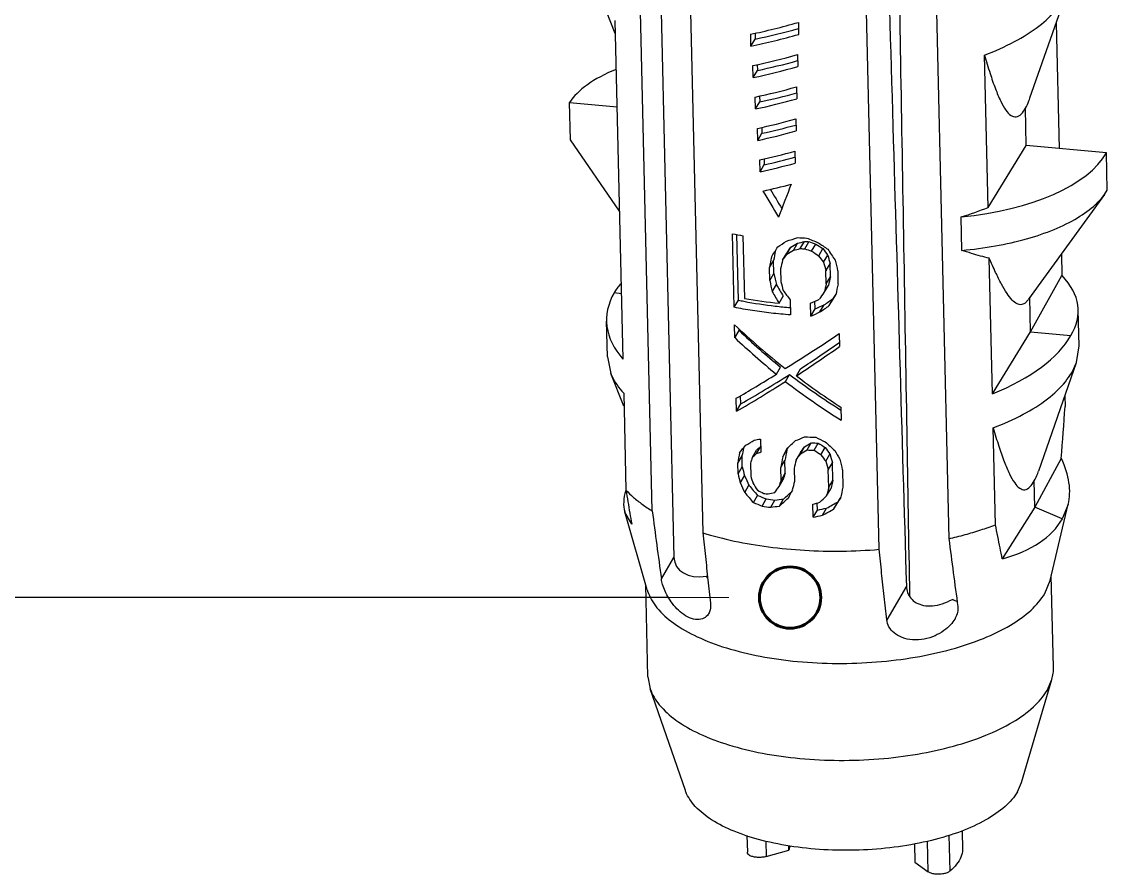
# Model space of a CAD drawing. Header units: millimetres. Extents: x 15 to 334, y 2 to 223.
# Drawn here: x 41.42 to 54.69, y 16.15 to 26.56 of the extents above; entities that cross this region are included whole.
import ezdxf

# ---------------------------------------------------------------- set-up
doc = ezdxf.new("R2010")
doc.units = ezdxf.units.MM
for name, color, linetype in [('02___PRT_ALL_AXES', 179, 'Continuous'), ('FROM', 179, 'Continuous'), ('SLD-0', 179, 'Continuous')]:
    doc.layers.add(name, color=color, linetype=linetype)

msp = doc.modelspace()

# ---------------------------------------------------------------- linework, layer by layer
at = {"layer": '02___PRT_ALL_AXES', "color": 179, "linetype": 'Continuous'}
for p, q in [((49.006, 36.666), (49.396, 20.019)), ((49.131, 20.586), (48.887, 31.017)), ((49.504, 30.749), (49.749, 20.319)), ((52.511, 30.677), (52.755, 20.247)), ((51.903, 20.117), (51.659, 30.547)), ((53.748, 25.633), (54.209, 26.955)), ((48.679, 26.421), (48.518, 26.821)), ((48.675, 26.58), (48.772, 22.441)), ((50.917, 26.555), (50.92, 26.409)), ((54.067, 26.547), (54.103, 25.015)), ((50.337, 26.266), (50.334, 26.411)), ((50.387, 26.423), (50.388, 26.352)), ((50.337, 26.266), (50.388, 26.352)), ((50.906, 26.161), (50.909, 26.016)), ((53.236, 24.295), (53.193, 26.156)), ((50.365, 25.882), (50.362, 26.027)), ((50.415, 26.039), (50.416, 25.968)), ((50.365, 25.882), (50.416, 25.968)), ((50.895, 25.768), (50.898, 25.623)), ((50.393, 25.498), (50.39, 25.643)), ((50.442, 25.655), (50.444, 25.585)), ((48.12, 25.576), (48.7, 25.522)), ((48.131, 25.12), (48.12, 25.576)), ((50.393, 25.498), (50.444, 25.585)), ((53.703, 25.053), (53.692, 25.508)), ((50.884, 25.375), (50.888, 25.229)), ((50.421, 25.114), (50.418, 25.26)), ((50.471, 25.271), (50.472, 25.201)), ((48.73, 24.247), (48.131, 25.12)), ((50.421, 25.114), (50.472, 25.201)), ((50.874, 24.981), (50.877, 24.836)), ((53.236, 24.295), (53.703, 25.053)), ((54.682, 24.961), (53.703, 25.053)), ((54.693, 24.505), (54.682, 24.961)), ((50.449, 24.731), (50.446, 24.876)), ((50.449, 24.731), (50.5, 24.817)), ((50.499, 24.888), (50.5, 24.817)), ((54.659, 24.453), (53.731, 23.173)), ((54.659, 24.453), (54.693, 24.505)), ((52.915, 23.77), (52.906, 24.179)), ((50.131, 23.074), (50.11, 23.972)), ((50.183, 23.162), (50.165, 23.962)), ((50.239, 23.948), (50.257, 23.182)), ((50.776, 23.723), (50.826, 23.81)), ((50.857, 23.77), (50.907, 23.857)), ((50.939, 23.792), (50.99, 23.878)), ((50.994, 23.789), (51.045, 23.876)), ((51.079, 23.76), (51.13, 23.847)), ((51.165, 23.705), (51.216, 23.792)), ((50.563, 23.559), (50.614, 23.646)), ((50.618, 23.487), (50.614, 23.646)), ((50.723, 23.649), (50.774, 23.735)), ((51.223, 23.625), (51.275, 23.712)), ((53.29, 22.017), (53.251, 23.673)), ((54.133, 23.728), (54.139, 23.461)), ((50.567, 23.401), (50.563, 23.559)), ((50.698, 23.545), (50.702, 23.387)), ((51.254, 23.519), (51.306, 23.607)), ((51.258, 23.36), (51.254, 23.519)), ((51.31, 23.448), (51.306, 23.607)), ((51.398, 23.519), (51.401, 23.361)), ((50.567, 23.401), (50.618, 23.487)), ((51.258, 23.36), (51.31, 23.448)), ((53.756, 22.775), (54.139, 23.461)), ((48.663, 23.253), (48.753, 23.244)), ((50.597, 23.265), (50.648, 23.352)), ((51.232, 23.254), (51.284, 23.342)), ((50.131, 23.074), (50.183, 23.162)), ((50.681, 23.125), (50.732, 23.211)), ((50.816, 23.166), (50.82, 22.981)), ((51.069, 22.967), (51.066, 23.126)), ((51.121, 23.054), (51.118, 23.149)), ((51.181, 23.017), (51.232, 23.105)), ((51.293, 23.096), (51.345, 23.184)), ((53.756, 22.775), (53.746, 23.197)), ((51.069, 22.967), (51.121, 23.054)), ((54.349, 22.603), (54.338, 23.041)), ((48.582, 22.468), (48.572, 22.906)), ((50.14, 22.703), (50.136, 22.862)), ((50.14, 22.703), (50.192, 22.792)), ((50.192, 22.792), (50.192, 22.811)), ((51.416, 22.753), (51.419, 22.594)), ((53.29, 22.017), (53.756, 22.775)), ((53.756, 22.775), (54.246, 22.729)), ((54.316, 22.4), (54.349, 22.603)), ((48.582, 22.468), (48.624, 22.267)), ((50.648, 22.258), (50.698, 22.344)), ((50.892, 22.237), (50.943, 22.323)), ((53.855, 21.078), (54.316, 22.4)), ((48.785, 21.866), (48.624, 22.267)), ((50.758, 22.168), (50.808, 22.254)), ((48.782, 22.025), (48.809, 20.841)), ((50.161, 21.805), (50.157, 21.963)), ((50.213, 21.893), (50.211, 21.994)), ((54.174, 21.992), (54.177, 21.861)), ((50.161, 21.805), (50.213, 21.893)), ((51.437, 21.854), (51.44, 21.695)), ((53.327, 20.417), (53.299, 21.602)), ((50.405, 21.288), (50.457, 21.375)), ((50.454, 21.465), (50.457, 21.306)), ((50.942, 21.284), (50.993, 21.37)), ((51.024, 21.332), (51.075, 21.419)), ((51.108, 21.328), (51.159, 21.415)), ((50.176, 21.17), (50.228, 21.259)), ((50.231, 21.126), (50.228, 21.259)), ((50.354, 21.243), (50.406, 21.33)), ((50.725, 21.248), (50.776, 21.334)), ((50.889, 21.208), (50.94, 21.294)), ((51.193, 21.273), (51.245, 21.361)), ((51.252, 21.193), (51.303, 21.28)), ((50.179, 21.038), (50.176, 21.17)), ((50.179, 21.038), (50.231, 21.126)), ((50.33, 21.168), (50.334, 21.01)), ((50.701, 21.118), (50.752, 21.205)), ((50.705, 20.96), (50.701, 21.118)), ((50.756, 21.046), (50.752, 21.205)), ((50.864, 21.104), (50.868, 20.945)), ((51.283, 21.087), (51.334, 21.175)), ((51.339, 20.963), (51.334, 21.175)), ((54.131, 21.227), (53.806, 20.634)), ((50.207, 20.927), (50.259, 21.015)), ((50.68, 20.883), (50.73, 20.97)), ((50.705, 20.96), (50.756, 21.046)), ((51.288, 20.875), (51.283, 21.087)), ((51.455, 21.087), (51.46, 20.876)), ((50.261, 20.812), (50.313, 20.9)), ((51.262, 20.77), (51.313, 20.858)), ((51.288, 20.875), (51.339, 20.963)), ((53.806, 20.634), (53.799, 20.953)), ((50.367, 20.688), (50.419, 20.775)), ((50.473, 20.645), (50.524, 20.732)), ((50.579, 20.631), (50.63, 20.718)), ((50.685, 20.645), (50.736, 20.732)), ((49.07, 19.622), (48.795, 20.574)), ((48.88, 20.426), (48.795, 20.573)), ((51.099, 20.51), (51.095, 20.669)), ((51.099, 20.51), (51.15, 20.597)), ((51.15, 20.597), (51.148, 20.683)), ((51.211, 20.533), (51.262, 20.62)), ((51.351, 20.611), (51.403, 20.699)), ((53.806, 20.634), (53.41, 20.001)), ((54.143, 20.49), (53.806, 20.634)), ((53.995, 19.738), (54.216, 20.667)), ((54.216, 20.665), (54.143, 20.49)), ((49.242, 19.756), (49.396, 20.019)), ((54.036, 18.676), (54.009, 19.799)), ((49.078, 18.56), (49.052, 19.683)), ((52.237, 19.665), (51.997, 19.257)), ((52.28, 19.54), (52.278, 19.666)), ((53.929, 19.578), (53.995, 19.738)), ((49.078, 18.56), (49.106, 18.412)), ((53.644, 17.267), (54.016, 18.527)), ((53.957, 18.393), (54.016, 18.527)), ((49.536, 17.17), (49.106, 18.412)), ((53.595, 17.155), (53.644, 17.267)), ((50.288, 16.621), (50.293, 16.415)), ((52.758, 16.626), (52.769, 16.185)), ((52.918, 16.677), (52.923, 16.447)), ((50.517, 16.552), (50.522, 16.363)), ((50.801, 16.44), (50.799, 16.496)), ((52.335, 16.52), (52.34, 16.295)), ((52.504, 16.177), (52.495, 16.551)), ((50.522, 16.363), (50.801, 16.44)), ((52.923, 16.449), (52.923, 16.447)), ((52.34, 16.295), (52.504, 16.177))]:
    msp.add_line(p, q, dxfattribs=at)
for centre, radius, start, end in [((51.123, 29.046), 5.173, 258.7175, 260.1686), ((51.273, 30.337), 6.422, 266.7428, 267.7359), ((51.276, 30.197), 6.414, 266.9904, 267.4876), ((51.286, 29.853), 5.982, 267.1652, 267.6992), ((51.133, 27.715), 4.651, 258.218, 259.0669), ((51.214, 28.156), 5.1, 259.1129, 263.4744), ((51.232, 28.846), 5.748, 260.2337, 264.4982), ((51.278, 28.671), 5.619, 263.4217, 265.3012), ((-10.727, 26.197), 65.048, 355.61814, 356.17863), ((51.332, 27.942), 6.459, 266.9927, 268.2314), ((51.345, 27.427), 6.015, 267.4325, 268.2323), ((51.335, 27.773), 6.449, 267.2393, 267.9836), ((51.281, 26.465), 5.719, 262.103, 262.6387), ((51.293, 25.948), 5.272, 261.6138, 262.7745), ((133.208, 31.352), 84.763, 187.29643, 187.8627), ((51.283, 26.29), 5.703, 261.8333, 262.9077), ((131.773, 30.339), 79.659, 187.27832, 187.88087), ((50.133, 19.981), 0.392, 209.4404, 213.3673)]:
    msp.add_arc(centre, radius, start, end, dxfattribs=at)
for centre, major_axis, ratio, start_param, end_param in [((51.344, 27.705), (2.842, 1.086), 0.314332, 4.232048, 4.442965), ((51.348, 27.559), (2.842, 1.086), 0.314332, 4.232048, 4.442965), ((51.348, 27.559), (2.642, 1.01), 0.314332, 4.224056, 4.430815), ((51.353, 27.317), (2.842, 1.086), 0.314332, 4.239102, 4.435911), ((51.357, 27.172), (2.842, 1.086), 0.314332, 4.239102, 4.435911), ((51.357, 27.172), (2.642, 1.01), 0.314332, 4.231648, 4.423218), ((50.079, 25.392), (2.023, 0.032), 0.412294, 2.321697, 2.881035), ((51.362, 26.929), (2.842, 1.086), 0.314332, 4.246151, 4.428862), ((51.366, 26.784), (2.842, 1.086), 0.314332, 4.246151, 4.428862), ((51.366, 26.784), (2.642, 1.01), 0.314332, 4.239235, 4.415626), ((51.371, 26.542), (2.842, 1.086), 0.314332, 4.253196, 4.421817), ((51.375, 26.396), (2.842, 1.086), 0.314332, 4.253196, 4.421817), ((51.375, 26.396), (2.642, 1.01), 0.314332, 4.246816, 4.408038), ((51.381, 26.154), (2.842, 1.086), 0.314332, 4.260237, 4.414776), ((52.567, 25.159), (2.184, 0.068), 0.457817, 4.85361, 6.016017), ((51.384, 26.008), (2.842, 1.086), 0.314332, 4.260237, 4.414776), ((51.384, 26.008), (2.642, 1.01), 0.314332, 4.254392, 4.400453), ((51.39, 25.766), (2.842, 1.086), 0.314332, 4.271098, 4.395895), ((51.398, 25.405), (2.713, 6.98), 0.031078, 1.701443, 1.759832), ((51.398, 25.405), (-2.782, 4.876), 0.222126, 1.631009, 1.697417), ((51.398, 25.405), (-2.587, 4.533), 0.222126, 1.640678, 1.693362), ((51.401, 25.268), (2.883, 0.09), 0.457817, 5.247104, 5.387969), ((51.406, 25.084), (2.836, 1.226), 0.293301, 4.362715, 4.411323), ((51.4, 25.302), (2.849, -1.29), 0.453835, 4.783603, 4.832643), ((51.406, 25.07), (2.781, 4.451), 0.007496, 4.401542, 4.430665), ((51.398, 25.395), (2.354, 12.473), 0.035521, 1.708399, 1.718225), ((51.406, 25.053), (2.815, 2.112), 0.168263, 4.322471, 4.361297), ((51.412, 24.829), (2.594, 3.734), 0.022906, 4.431054, 4.451936), ((51.41, 24.902), (2.818, 1.904), 0.194899, 4.35642, 4.385568), ((51.41, 24.902), (2.62, 1.77), 0.194899, 4.358844, 4.390198), ((51.409, 24.957), (2.843, 1.049), 0.319715, 4.400905, 4.430105), ((51.409, 24.957), (2.644, 0.976), 0.319715, 4.405534, 4.436953), ((51.404, 25.139), (2.862, -1.066), 0.461156, 4.740809, 4.770153), ((51.404, 25.139), (2.661, -0.991), 0.461156, 4.749146, 4.780743), ((51.401, 25.265), (2.795, -2.135), 0.402851, 4.900408, 4.929873), ((51.401, 25.265), (2.599, -1.985), 0.402851, 4.910998, 4.942748), ((51.397, 25.462), (2.783, -2.383), 0.383947, 4.94944, 4.988963), ((51.392, 25.646), (-2.578, 4.154), 0.241974, 1.87882, 1.900087), ((51.385, 25.978), (-2.783, 4.918), 0.220189, 1.905655, 1.935512), ((51.398, 25.395), (2.532, 13.414), 0.035521, 1.705071, 1.714784), ((51.414, 24.742), (2.606, 10.704), 0.037664, 1.682315, 1.69202), ((51.412, 24.829), (2.789, 4.016), 0.022906, 4.430096, 4.449512), ((51.392, 25.646), (-2.773, 4.468), 0.241974, 1.865946, 1.88567), ((51.363, 26.922), (-2.973, 11.222), 0.087632, 1.845771, 1.855661), ((51.363, 26.922), (-2.764, 10.434), 0.087632, 1.860189, 1.870857), ((51.334, 28.12), (-3.049, 13.934), 0.068111, 1.882336, 1.892335), ((51.455, 22.991), (2.884, 0.046), 0.412294, 2.788056, 2.881035), ((51.431, 23.996), (-3.049, 13.934), 0.068111, 1.598627, 1.60834), ((51.431, 23.996), (-2.835, 12.956), 0.068111, 1.595186, 1.605634), ((51.416, 24.649), (-2.973, 11.222), 0.087632, 1.66026, 1.669965), ((51.467, 22.469), (2.606, 10.704), 0.037664, 1.496619, 1.506509), ((51.467, 22.469), (2.423, 9.953), 0.037664, 1.481423, 1.492091), ((51.495, 21.271), (2.532, 13.414), 0.035521, 1.421076, 1.431075), ((51.455, 22.991), (2.884, 0.046), 0.412294, 6.022628, 6.650677), ((51.455, 22.991), (2.883, 0.09), 0.457817, 2.874425, 3.502474), ((51.423, 24.321), (-2.783, 4.918), 0.220189, 1.661516, 1.690639), ((51.423, 24.321), (-2.588, 4.573), 0.220189, 1.65881, 1.690132), ((51.418, 24.557), (-2.765, 4.016), 0.26711, 1.707272, 1.7364), ((51.437, 23.745), (2.789, 4.016), 0.022906, 4.586178, 4.605902), ((51.445, 23.413), (2.781, 4.451), 0.007496, 4.645681, 4.675538), ((51.445, 23.413), (2.585, 4.139), 0.007496, 4.66166, 4.674227), ((51.426, 24.202), (2.828, 1.484), 0.254506, 4.452883, 4.492142), ((51.43, 24.044), (2.629, 1.38), 0.254506, 4.462719, 4.505016), ((51.433, 23.929), (2.815, 2.112), 0.168263, 4.497963, 4.537486), ((51.433, 23.929), (2.617, 1.963), 0.168263, 4.510838, 4.553466), ((51.43, 24.044), (2.828, 1.484), 0.254506, 4.452883, 4.492142), ((51.441, 23.584), (2.785, -2.351), 0.386426, 4.566248, 4.791053), ((51.444, 23.427), (2.785, -2.344), 0.386947, 4.565754, 4.751735), ((51.444, 23.427), (2.59, -2.18), 0.386947, 4.549472, 4.749762), ((51.442, 23.534), (2.816, 2.008), 0.181296, 4.33915, 4.574612), ((51.455, 22.991), (2.883, 0.09), 0.457817, 5.387969, 6.016017), ((51.446, 23.357), (2.815, 2.079), 0.172316, 4.389524, 4.576422), ((51.446, 23.357), (2.618, 1.933), 0.172316, 4.394154, 4.575205), ((51.442, 23.532), (2.815, 2.079), 0.172316, 4.116156, 4.302137), ((51.446, 23.375), (2.815, 2.084), 0.171607, 4.116312, 4.341117), ((51.446, 23.375), (2.618, 1.938), 0.171607, 4.10003, 4.342075), ((51.444, 23.425), (2.789, -2.26), 0.393437, 4.78413, 5.019592), ((51.444, 23.425), (2.593, -2.101), 0.393437, 4.785088, 5.018358), ((51.44, 23.602), (2.785, -2.344), 0.386947, 4.839122, 5.02602), ((51.45, 23.178), (2.797, 3.585), 0.042994, 4.194106, 4.223741), ((51.457, 22.905), (2.815, 2.112), 0.168263, 4.156629, 4.19591), ((51.46, 22.754), (2.843, 1.049), 0.319715, 4.20637, 4.235692), ((51.459, 22.81), (2.611, 2.545), 0.102218, 4.200041, 4.221133), ((51.465, 22.546), (2.808, 2.737), 0.102218, 4.366692, 4.405535), ((51.463, 22.616), (2.828, 1.484), 0.254506, 4.374903, 4.413824), ((51.472, 22.238), (2.594, 3.734), 0.022906, 4.472833, 4.493754), ((51.468, 22.399), (2.62, 1.77), 0.1949, 4.400662, 4.432109), ((51.456, 22.928), (2.827, -1.617), 0.437702, 4.846323, 4.885642), ((51.459, 22.815), (2.599, -1.985), 0.402852, 4.90045, 4.932145), ((51.45, 23.17), (-2.764, 3.098), 0.328789, 1.854564, 1.894164), ((51.403, 25.184), (2.532, 13.414), 0.035521, 1.871425, 1.881342), ((51.403, 25.184), (2.354, 12.473), 0.035521, 1.889591, 1.897625), ((51.441, 23.587), (2.684, 8.004), 0.03541, 1.879856, 1.889668), ((51.459, 22.81), (2.808, 2.737), 0.102218, 4.210922, 4.230507), ((51.463, 22.643), (2.828, 1.484), 0.254506, 4.199875, 4.219411), ((51.465, 22.566), (2.532, 13.414), 0.035521, 1.675948, 1.685654), ((51.466, 22.512), (2.759, 5.33), 0.013218, 1.797589, 1.817), ((51.465, 22.566), (2.354, 12.473), 0.035521, 1.676455, 1.686894), ((51.466, 22.512), (2.566, 4.956), 0.013218, 1.812229, 1.817507), ((51.472, 22.238), (2.789, 4.016), 0.022906, 4.468939, 4.488386), ((51.468, 22.399), (2.818, 1.904), 0.1949, 4.395294, 4.424518), ((51.459, 22.815), (2.795, -2.135), 0.402852, 4.890614, 4.920036), ((51.45, 23.174), (-2.773, 4.468), 0.241974, 1.856109, 1.875799), ((51.45, 23.174), (-2.578, 4.154), 0.241974, 1.868218, 1.889443), ((51.422, 24.384), (-2.764, 10.434), 0.087632, 1.849544, 1.860189), ((51.437, 23.76), (-2.808, 5.817), 0.184887, 1.91198, 1.931907), ((51.527, 19.89), (-2.764, 10.434), 0.087632, 1.428878, 1.439581), ((51.48, 21.887), (2.606, 10.704), 0.037664, 1.643472, 1.653188), ((51.422, 24.384), (-2.973, 11.222), 0.087632, 1.8359, 1.845771), ((51.391, 25.688), (-3.049, 13.934), 0.068111, 1.882336, 1.892335), ((51.233, 21.728), (2.959, -1.141), 0.436281, 0.058738, 0.428269), ((51.527, 19.89), (-2.973, 11.222), 0.087632, 1.44516, 1.455077), ((51.502, 20.984), (-2.611, 5.409), 0.184887, 1.476061, 1.497392), ((51.503, 20.94), (-2.892, 8.515), 0.120708, 1.521617, 1.531429), ((51.47, 22.318), (2.495, 7.443), 0.03541, 1.754442, 1.764883), ((51.736, 21.699), (2.93, 1.157), 0.333087, 2.877812, 3.109699), ((51.502, 20.984), (-2.808, 5.817), 0.184887, 1.491557, 1.511332), ((51.49, 21.478), (-2.57, 2.881), 0.328789, 1.479575, 1.521978), ((51.489, 21.522), (-2.773, 4.468), 0.241974, 1.554094, 1.573678), ((51.48, 21.914), (2.862, -1.066), 0.461156, 4.507352, 4.536641), ((51.473, 22.212), (2.789, 4.016), 0.022906, 4.37185, 4.391273), ((51.47, 22.318), (2.684, 8.004), 0.03541, 1.753202, 1.76291), ((51.48, 21.903), (2.759, 5.33), 0.013218, 1.778174, 1.797589), ((51.484, 21.729), (2.606, 10.704), 0.037664, 1.653188, 1.662899), ((51.523, 20.09), (2.606, 10.704), 0.037664, 1.506509, 1.51638), ((51.523, 20.09), (2.423, 9.953), 0.037664, 1.492091, 1.502736), ((51.553, 18.786), (2.532, 13.414), 0.035521, 1.421076, 1.431075), ((51.49, 21.478), (-2.764, 3.098), 0.328789, 1.493516, 1.532859), ((51.483, 21.77), (2.674, -0.725), 0.465166, 4.431882, 4.474007), ((51.476, 22.067), (2.843, 1.049), 0.319715, 4.264925, 4.294094), ((51.481, 21.885), (2.653, 0.764), 0.352436, 4.286591, 4.328394), ((51.479, 21.938), (2.808, 2.737), 0.102218, 4.327868, 4.366692), ((51.479, 21.938), (2.611, 2.545), 0.102218, 4.325896, 4.362935), ((51.489, 21.542), (2.808, 2.737), 0.102218, 4.503115, 4.532627), ((51.503, 20.928), (2.781, 4.451), 0.007495, 4.645681, 4.675538), ((51.503, 20.928), (2.585, 4.139), 0.007495, 4.66166, 4.674227), ((51.483, 21.77), (2.876, -0.78), 0.465166, 4.442763, 4.481884), ((51.481, 21.885), (2.853, 0.821), 0.352436, 4.291504, 4.330367), ((51.482, 21.811), (2.843, 1.049), 0.319715, 4.459383, 4.488764), ((51.485, 21.68), (2.653, 0.764), 0.352436, 4.485317, 4.527545), ((51.489, 21.529), (2.821, 1.737), 0.217804, 4.481247, 4.530607), ((51.489, 21.529), (2.623, 1.615), 0.217804, 4.493356, 4.546586), ((51.485, 21.68), (2.853, 0.821), 0.352436, 4.476232, 4.515435), ((51.243, 21.745), (2.947, -1.16), 0.480236, 5.707098, 6.213887), ((49.859, 20.146), (0.439, 0.224), 0.655348, 2.835491, 4.245026), ((52.748, 19.875), (-0.195, 0.382), 0.497178, 2.532708, 2.751174)]:
    msp.add_ellipse(centre, major_axis=major_axis, ratio=ratio, start_param=start_param, end_param=end_param, dxfattribs=at)
for points, knots in [([(51.88, 31.885), (51.889, 31.594), (51.952, 29.395), (52.071, 25.321), (52.182, 21.539), (52.237, 19.665)], [0, 0, 0, 0, 0.873229, 6.600128, 12.225209, 12.225209, 12.225209, 12.225209]), ([(52.278, 19.666), (52.266, 20.34), (52.229, 22.526), (52.188, 24.984), (52.157, 26.768), (52.153, 27.04)], [0, 0, 0, 0, 2.024319, 6.558734, 7.375068, 7.375068, 7.375068, 7.375068]), ([(53.193, 26.156), (53.318, 26.204), (53.549, 26.306), (53.85, 26.492), (54.074, 26.699), (54.177, 26.865), (54.207, 26.95), (54.209, 26.955)], [0, 0, 0, 0, 0.403031, 0.755441, 1.056055, 1.311537, 1.327621, 1.327621, 1.327621, 1.327621]), ([(53.193, 26.156), (53.214, 26.081), (53.255, 25.942), (53.32, 25.754), (53.383, 25.602), (53.445, 25.491), (53.505, 25.416), (53.583, 25.39), (53.65, 25.437), (53.678, 25.481), (53.692, 25.508)], [0, 0, 0, 0, 0.234627, 0.434183, 0.598147, 0.725472, 0.81657, 0.880902, 0.948624, 1.039827, 1.039827, 1.039827, 1.039827]), ([(53.692, 25.508), (53.71, 25.536), (53.728, 25.576), (53.743, 25.618), (53.746, 25.628)], [0, 0, 0, 0, 0.0994592, 0.13139, 0.13139, 0.13139, 0.13139]), ([(52.915, 23.77), (53.052, 23.782), (53.319, 23.817), (53.697, 23.901), (54.035, 24.015), (54.32, 24.153), (54.527, 24.3), (54.627, 24.408), (54.659, 24.453)], [0, 0, 0, 0, 0.412769, 0.803802, 1.162297, 1.47983, 1.751749, 1.917705, 1.917705, 1.917705, 1.917705]), ([(53.251, 23.673), (53.215, 23.682), (53.142, 23.701), (53.03, 23.733), (52.954, 23.757), (52.915, 23.77)], [0, 0, 0, 0, 0.1098085, 0.2263826, 0.3493403, 0.3493403, 0.3493403, 0.3493403]), ([(53.729, 23.17), (53.72, 23.157), (53.698, 23.131), (53.649, 23.099), (53.581, 23.114), (53.522, 23.167), (53.46, 23.25), (53.394, 23.364), (53.323, 23.508), (53.276, 23.615), (53.251, 23.673)], [0, 0, 0, 0, 0.0446747, 0.1046139, 0.1618335, 0.2373385, 0.3397099, 0.4708594, 0.6312906, 0.8215597, 0.8215597, 0.8215597, 0.8215597]), ([(50.82, 22.981), (50.741, 22.987), (50.585, 23.002), (50.356, 23.032), (50.205, 23.059), (50.131, 23.074)], [0, 0, 0, 0, 0.237808, 0.4693204, 0.6953738, 0.6953738, 0.6953738, 0.6953738]), ([(53.299, 21.602), (53.425, 21.649), (53.656, 21.751), (53.956, 21.938), (54.18, 22.145), (54.283, 22.31), (54.314, 22.395), (54.316, 22.4)], [0, 0, 0, 0, 0.403031, 0.755441, 1.056055, 1.311537, 1.327621, 1.327621, 1.327621, 1.327621]), ([(48.624, 22.267), (48.628, 22.257), (48.666, 22.169), (48.724, 22.088), (48.782, 22.025)], [0, 0, 0, 0, 0.0309411, 0.2888258, 0.2888258, 0.2888258, 0.2888258]), ([(53.299, 21.602), (53.321, 21.526), (53.362, 21.388), (53.427, 21.199), (53.489, 21.048), (53.552, 20.936), (53.611, 20.862), (53.689, 20.835), (53.756, 20.882), (53.784, 20.927), (53.799, 20.953)], [0, 0, 0, 0, 0.234627, 0.434183, 0.598147, 0.725472, 0.81657, 0.880902, 0.948624, 1.039827, 1.039827, 1.039827, 1.039827]), ([(53.799, 20.953), (53.817, 20.981), (53.835, 21.022), (53.85, 21.063), (53.853, 21.073)], [0, 0, 0, 0, 0.0994592, 0.13139, 0.13139, 0.13139, 0.13139]), ([(48.809, 20.841), (48.817, 20.793), (48.832, 20.699), (48.856, 20.561), (48.871, 20.471), (48.88, 20.426)], [0, 0, 0, 0, 0.1449719, 0.2853066, 0.4207194, 0.4207194, 0.4207194, 0.4207194]), ([(48.809, 20.841), (48.838, 20.81), (48.902, 20.748), (49.01, 20.664), (49.089, 20.612), (49.131, 20.586)], [0, 0, 0, 0, 0.1273717, 0.2643886, 0.4114214, 0.4114214, 0.4114214, 0.4114214]), ([(49.749, 20.319), (49.759, 20.222), (49.78, 20.03), (49.811, 19.744), (49.831, 19.553), (49.842, 19.459)], [0, 0, 0, 0, 0.290717, 0.5790872, 0.8650533, 0.8650533, 0.8650533, 0.8650533]), ([(49.749, 20.319), (49.875, 20.279), (50.141, 20.211), (50.557, 20.141), (50.997, 20.1), (51.448, 20.09), (51.752, 20.104), (51.903, 20.117)], [0, 0, 0, 0, 0.397085, 0.82155, 1.265476, 1.720105, 2.176249, 2.176249, 2.176249, 2.176249]), ([(52.755, 20.247), (52.822, 20.262), (52.953, 20.295), (53.144, 20.352), (53.267, 20.395), (53.327, 20.417)], [0, 0, 0, 0, 0.2063886, 0.4057691, 0.5973002, 0.5973002, 0.5973002, 0.5973002]), ([(53.41, 20.001), (53.401, 20.046), (53.382, 20.137), (53.354, 20.275), (53.336, 20.37), (53.327, 20.417)], [0, 0, 0, 0, 0.1366539, 0.2781721, 0.4242799, 0.4242799, 0.4242799, 0.4242799]), ([(51.997, 19.257), (51.986, 19.351), (51.966, 19.542), (51.935, 19.828), (51.914, 20.02), (51.903, 20.117)], [0, 0, 0, 0, 0.2859661, 0.5743363, 0.8650533, 0.8650533, 0.8650533, 0.8650533]), ([(49.819, 19.33), (49.815, 19.323), (49.796, 19.296), (49.742, 19.259), (49.653, 19.255), (49.558, 19.289), (49.47, 19.351), (49.395, 19.43), (49.334, 19.516), (49.288, 19.602), (49.257, 19.681), (49.245, 19.732), (49.242, 19.756)], [0, 0, 0, 0, 0.0255474, 0.0993051, 0.1838312, 0.2850314, 0.3950065, 0.5053291, 0.6119707, 0.7098433, 0.7954335, 0.8668431, 0.8668431, 0.8668431, 0.8668431]), ([(52.237, 19.665), (52.238, 19.639), (52.247, 19.586), (52.289, 19.515), (52.358, 19.459), (52.45, 19.426), (52.56, 19.422), (52.681, 19.448), (52.76, 19.484), (52.8, 19.506)], [0, 0, 0, 0, 0.0778347, 0.1571914, 0.2425915, 0.3382833, 0.4465492, 0.5686795, 0.7052525, 0.7052525, 0.7052525, 0.7052525]), ([(49.07, 19.622), (49.071, 19.617), (49.095, 19.537), (49.188, 19.382), (49.401, 19.196), (49.691, 19.034), (50.049, 18.901), (50.461, 18.801), (50.914, 18.739), (51.39, 18.716), (51.871, 18.734), (52.339, 18.791), (52.777, 18.886), (53.168, 19.015), (53.498, 19.173), (53.756, 19.355), (53.885, 19.502), (53.929, 19.578)], [0, 0, 0, 0, 0.016845, 0.250172, 0.527805, 0.858517, 1.241136, 1.668364, 2.129069, 2.609743, 3.095602, 3.571543, 4.023074, 4.437308, 4.804137, 5.117884, 5.380013, 5.380013, 5.380013, 5.380013]), ([(49.842, 19.459), (49.845, 19.431), (49.843, 19.386), (49.827, 19.345), (49.819, 19.33)], [0, 0, 0, 0, 0.0824064, 0.1319549, 0.1319549, 0.1319549, 0.1319549]), ([(52.866, 19.416), (52.869, 19.394), (52.866, 19.343), (52.846, 19.294), (52.831, 19.268), (52.829, 19.265)], [0, 0, 0, 0, 0.0679653, 0.1477479, 0.1583668, 0.1583668, 0.1583668, 0.1583668]), ([(52.829, 19.265), (52.815, 19.24), (52.775, 19.188), (52.694, 19.118), (52.585, 19.056), (52.455, 19.014), (52.317, 19.005), (52.189, 19.031), (52.087, 19.088), (52.02, 19.165), (52, 19.227), (51.997, 19.257)], [0, 0, 0, 0, 0.084331, 0.195239, 0.320325, 0.458242, 0.600442, 0.731055, 0.844609, 0.943631, 1.033006, 1.033006, 1.033006, 1.033006]), ([(54.015, 18.527), (54.023, 18.552), (54.034, 18.602), (54.036, 18.652), (54.035, 18.676)], [0, 0, 0, 0, 0.0785493, 0.1512435, 0.1512435, 0.1512435, 0.1512435]), ([(49.106, 18.412), (49.13, 18.342), (49.219, 18.196), (49.429, 18.011), (49.719, 17.849), (50.076, 17.716), (50.489, 17.617), (50.942, 17.554), (51.417, 17.532), (51.898, 17.549), (52.367, 17.607), (52.804, 17.702), (53.195, 17.831), (53.526, 17.989), (53.784, 18.171), (53.912, 18.318), (53.957, 18.393)], [0, 0, 0, 0, 0.222996, 0.500629, 0.831341, 1.213961, 1.641188, 2.101893, 2.582567, 3.068427, 3.544367, 3.995898, 4.410133, 4.776961, 5.090708, 5.352837, 5.352837, 5.352837, 5.352837]), ([(53.595, 17.155), (53.555, 17.087), (53.437, 16.956), (53.199, 16.796), (52.895, 16.659), (52.535, 16.551), (52.135, 16.476), (51.712, 16.438), (51.283, 16.438), (50.868, 16.476), (50.483, 16.55), (50.144, 16.658), (49.866, 16.795), (49.659, 16.956), (49.563, 17.093), (49.537, 17.165), (49.536, 17.17)], [0, 0, 0, 0, 0.235323, 0.520092, 0.854952, 1.233264, 1.643999, 2.073484, 2.506678, 2.928282, 3.323819, 3.680804, 3.99021, 4.248695, 4.462433, 4.478155, 4.478155, 4.478155, 4.478155]), ([(50.817, 16.492), (50.816, 16.49), (50.808, 16.473), (50.803, 16.455), (50.801, 16.44)], [0, 0, 0, 0, 0.00942934, 0.05530552, 0.05530552, 0.05530552, 0.05530552]), ([(50.522, 16.363), (50.506, 16.359), (50.471, 16.353), (50.419, 16.352), (50.371, 16.358), (50.33, 16.371), (50.302, 16.389), (50.293, 16.407), (50.293, 16.415)], [0, 0, 0, 0, 0.0508104, 0.1041568, 0.1547365, 0.1977805, 0.2306042, 0.2531581, 0.2531581, 0.2531581, 0.2531581]), ([(52.923, 16.447), (52.922, 16.417), (52.907, 16.352), (52.852, 16.262), (52.799, 16.21), (52.769, 16.185)], [0, 0, 0, 0, 0.0922899, 0.1947191, 0.3128276, 0.3128276, 0.3128276, 0.3128276]), ([(52.769, 16.185), (52.759, 16.177), (52.733, 16.163), (52.689, 16.151), (52.638, 16.146), (52.587, 16.148), (52.541, 16.158), (52.515, 16.17), (52.504, 16.177)], [0, 0, 0, 0, 0.0379814, 0.0852845, 0.1378641, 0.1906092, 0.2383704, 0.2769916, 0.2769916, 0.2769916, 0.2769916])]:
    msp.add_open_spline(points, degree=3, knots=knots, dxfattribs=at)
at = {"layer": 'FROM', "color": 3}
msp.add_line((49.316, 19.528), (32.112, 19.528), dxfattribs=at)
at = {"layer": 'SLD-0', "color": 3, "linetype": 'Continuous', "lineweight": 0}
msp.add_line((50.066, 19.528), (49.316, 19.528), dxfattribs=at)
at = {"layer": 'SLD-0', "color": 3, "linetype": 'Continuous', "lineweight": 60}
msp.add_circle((50.816, 19.528), 0.375, dxfattribs=at)

doc.saveas('drawing.dxf')
